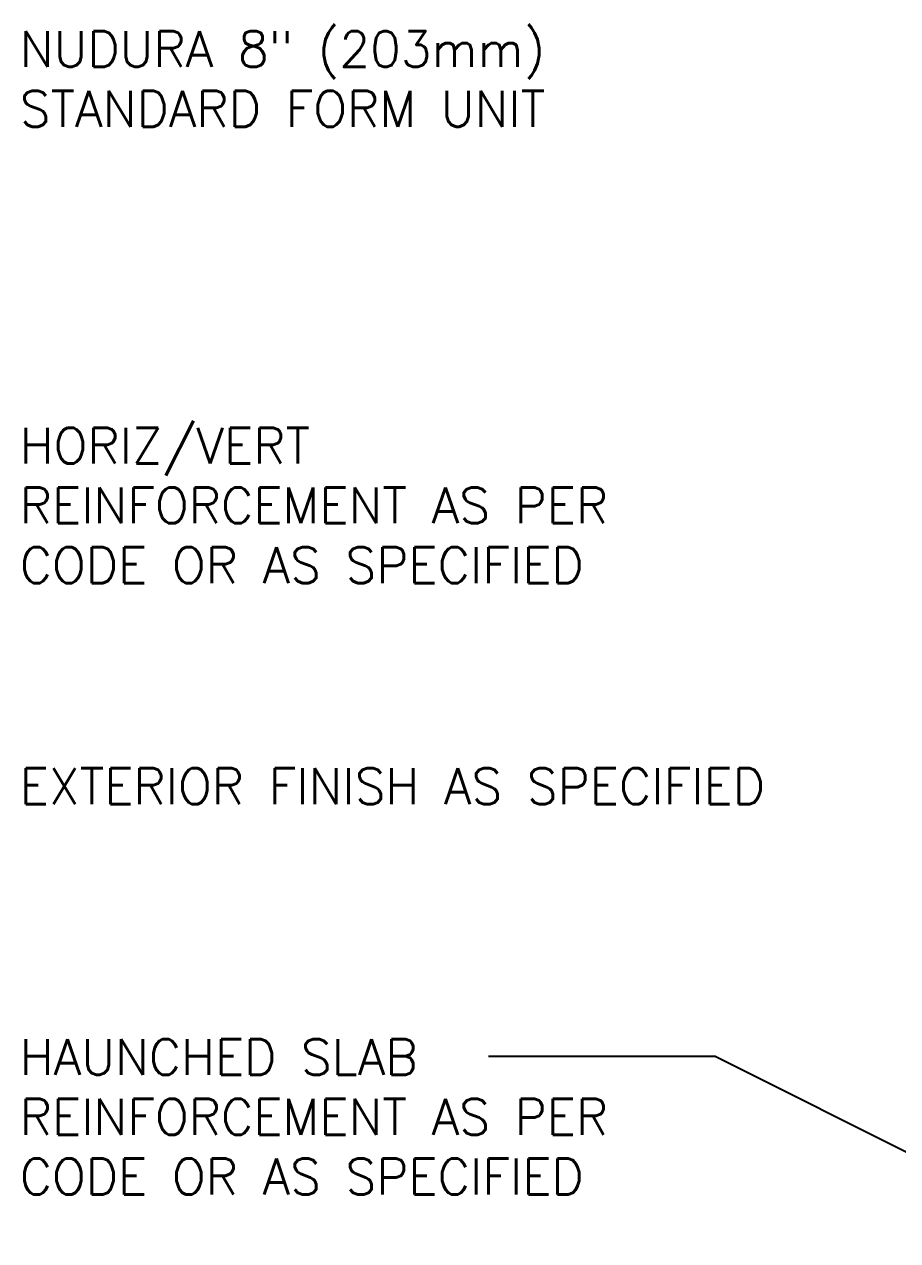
# Model space of a CAD drawing. Header units: inches. Extents: x 152.8 to 209.9, y 0.7 to 59.5.
# Drawn here: x 155.71 to 173.98, y 29.96 to 55.42 of the extents above; entities that cross this region are included whole.
import ezdxf

# ---------------------------------------------------------------- set-up
doc = ezdxf.new("R2010")
doc.units = ezdxf.units.IN
doc.header["$LTSCALE"] = 0.5
doc.header["$MEASUREMENT"] = 0
doc.layers.add('TEXT', color=4, linetype='Continuous')
doc.styles.add('DIM', font='romans.shx', dxfattribs={"width": 0.7})
doc.styles.add('ROMANS', font='romans.shx', dxfattribs={"height": 1.125})
doc.dimstyles.new('ext_12', dxfattribs={"dimscale": 12, "dimtxt": 0.09375, "dimasz": 0.09375, "dimexe": 0.09375, "dimexo": 0.0625, "dimgap": 0.0625, "dimtad": 1, "dimdec": 1, "dimzin": 3, "dimdsep": 46, "dimlunit": 4, "dimtxsty": 'DIM', "dimcen": 0.09, "dimdle": 0.09375, "dimclrt": 4, "dimadec": 0, "dimazin": 0, "dimtfac": 1, "dimtdec": 1, "dimtmove": 2, "dimatfit": 3, "dimfxl": 1, "dimfrac": 2, "dimtolj": 1, "dimtzin": 0, "dimarcsym": 0})

msp = doc.modelspace()

# ---------------------------------------------------------------- linework, layer by layer
at = {"layer": 'TEXT'}
for points in [[(176.726, 54.743, 0, 0.36, 0), (175.646, 54.743, 0, 0, 0), (168.6, 54.743, 0, 0, 0)], [(182.258, 46.485, 0, 0.36, 0), (181.314, 46.49, 0, 0, 0), (162.88, 46.485, 0, 0, 0)], [(175.572, 40.075, 0, 0.36, 0), (174.492, 40.075, 0, 0, 0), (167.421, 40.075, 0, 0, 0)]]:
    msp.add_lwpolyline(points, format="xyseb", dxfattribs=at)

# ---------------------------------------------------------------- texts
at = {"layer": 'TEXT', "char_height": 0.75, "width": 16.37365, "attachment_point": 4, "style": 'ROMANS'}
for s, insert in [('NUDURA 8" (203mm) STANDARD FORM UNIT', (155.619, 54.276)), ('HORIZ/VERT  REINFORCEMENT AS PER CODE OR AS SPECIFIED', (155.619, 45.349)), ('EXTERIOR FINISH AS SPECIFIED', (155.619, 39.471)), ('HAUNCHED SLAB REINFORCEMENT AS PER CODE OR AS SPECIFIED', (155.619, 32.55))]:
    msp.add_mtext(s, dxfattribs=dict(at, insert=insert))

# ---------------------------------------------------------------- leaders
at = {"layer": 'TEXT'}
msp.add_leader([(180.321, 28.731), (170.165, 33.81), (165.426, 33.81)], dimstyle='ext_12', override={"dimgap": 0.0625, "dimtad": 0}, dxfattribs=at)

doc.saveas('drawing.dxf')
